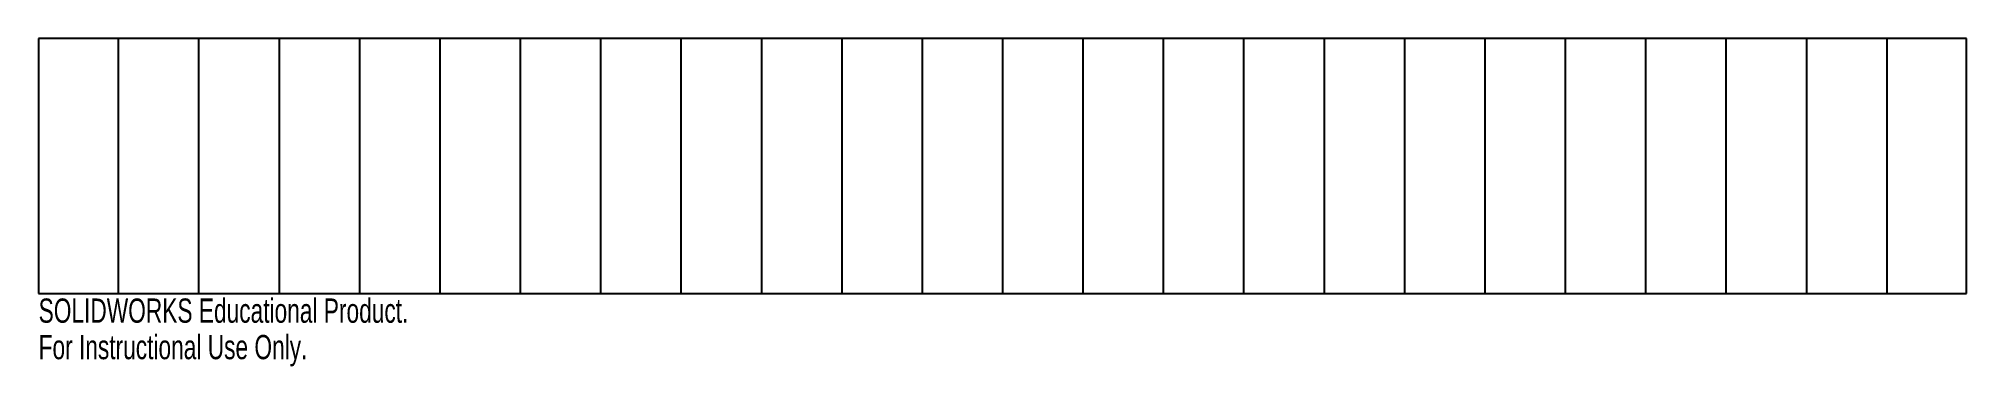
# Model space of a CAD drawing. Header units: inches. Extents: x -7.6 to 7.6, y -1.6 to 1.
import ezdxf

# ---------------------------------------------------------------- set-up
doc = ezdxf.new("R2010")
doc.units = ezdxf.units.IN
doc.header["$MEASUREMENT"] = 0
doc.styles.add('SLDTEXTSTYLE0', font='TXT', dxfattribs={"width": 0.7})

msp = doc.modelspace()

# ---------------------------------------------------------------- linework, layer by layer
at = {"color": 7, "linetype": 'Continuous', "lineweight": 25}
for p, q in [((-7.562, 1), (-7.562, -1)), ((7.562, 1), (-7.562, 1)), ((7.562, -1), (7.562, 1)), ((-7.562, -1), (7.562, -1))]:
    msp.add_line(p, q, dxfattribs=at)
at = {"color": 7, "linetype": 'Continuous'}
for p, q in [((-6.938, 1), (-6.938, -1)), ((-6.307, 1), (-6.307, -1)), ((-5.676, 1), (-5.676, -1)), ((-5.045, 1), (-5.045, -1)), ((-4.415, 1), (-4.415, -1)), ((-3.784, 1), (-3.784, -1)), ((-3.153, 1), (-3.153, -1)), ((-2.523, 1), (-2.523, -1)), ((-1.892, 1), (-1.892, -1)), ((-1.261, 1), (-1.261, -1)), ((-0.631, 1), (-0.631, -1)), ((0, 1), (0, -1)), ((0.631, 1), (0.631, -1)), ((1.261, 1), (1.261, -1)), ((1.892, 1), (1.892, -1)), ((2.523, 1), (2.523, -1)), ((3.153, 1), (3.153, -1)), ((3.784, 1), (3.784, -1)), ((4.415, 1), (4.415, -1)), ((5.045, 1), (5.045, -1)), ((5.676, 1), (5.676, -1)), ((6.307, 1), (6.307, -1)), ((6.938, 1), (6.938, -1))]:
    msp.add_line(p, q, dxfattribs=at)

# ---------------------------------------------------------------- texts
at = {"color": 7, "linetype": 'Continuous', "char_height": 0.1903, "attachment_point": 1, "style": 'SLDTEXTSTYLE0'}
for s, insert in [('SOLIDWORKS Educational Product.', (-7.562, -1.04)), ('For Instructional Use Only.', (-7.562, -1.326))]:
    msp.add_mtext(s, dxfattribs=dict(at, insert=insert))

doc.saveas('drawing.dxf')
